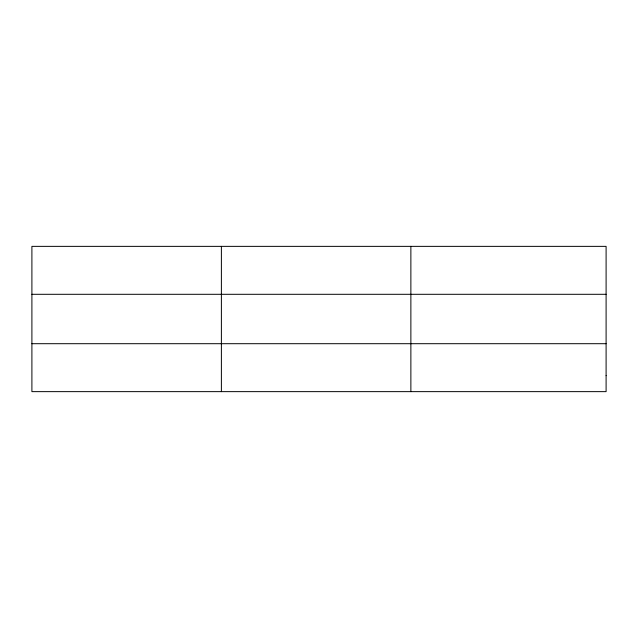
<?xml version="1.0" encoding="UTF-8"?>
<svg xmlns="http://www.w3.org/2000/svg" width="638" height="638" viewBox="0 0 638 638"><rect width="100%" height="100%" fill="white"/><g stroke="black" fill="none" stroke-linecap="round" stroke-linejoin="round"><path stroke-width="0.96" d="M221.386 391.636L221.386 246.364M410.872 391.636L410.872 246.364M31.9 294.301L606.1 294.301M31.9 343.699L606.1 343.699M606.1 375.654L606.1 391.636L31.9 391.636L31.9 246.364L606.1 246.364L606.1 375.654"/></g></svg>
